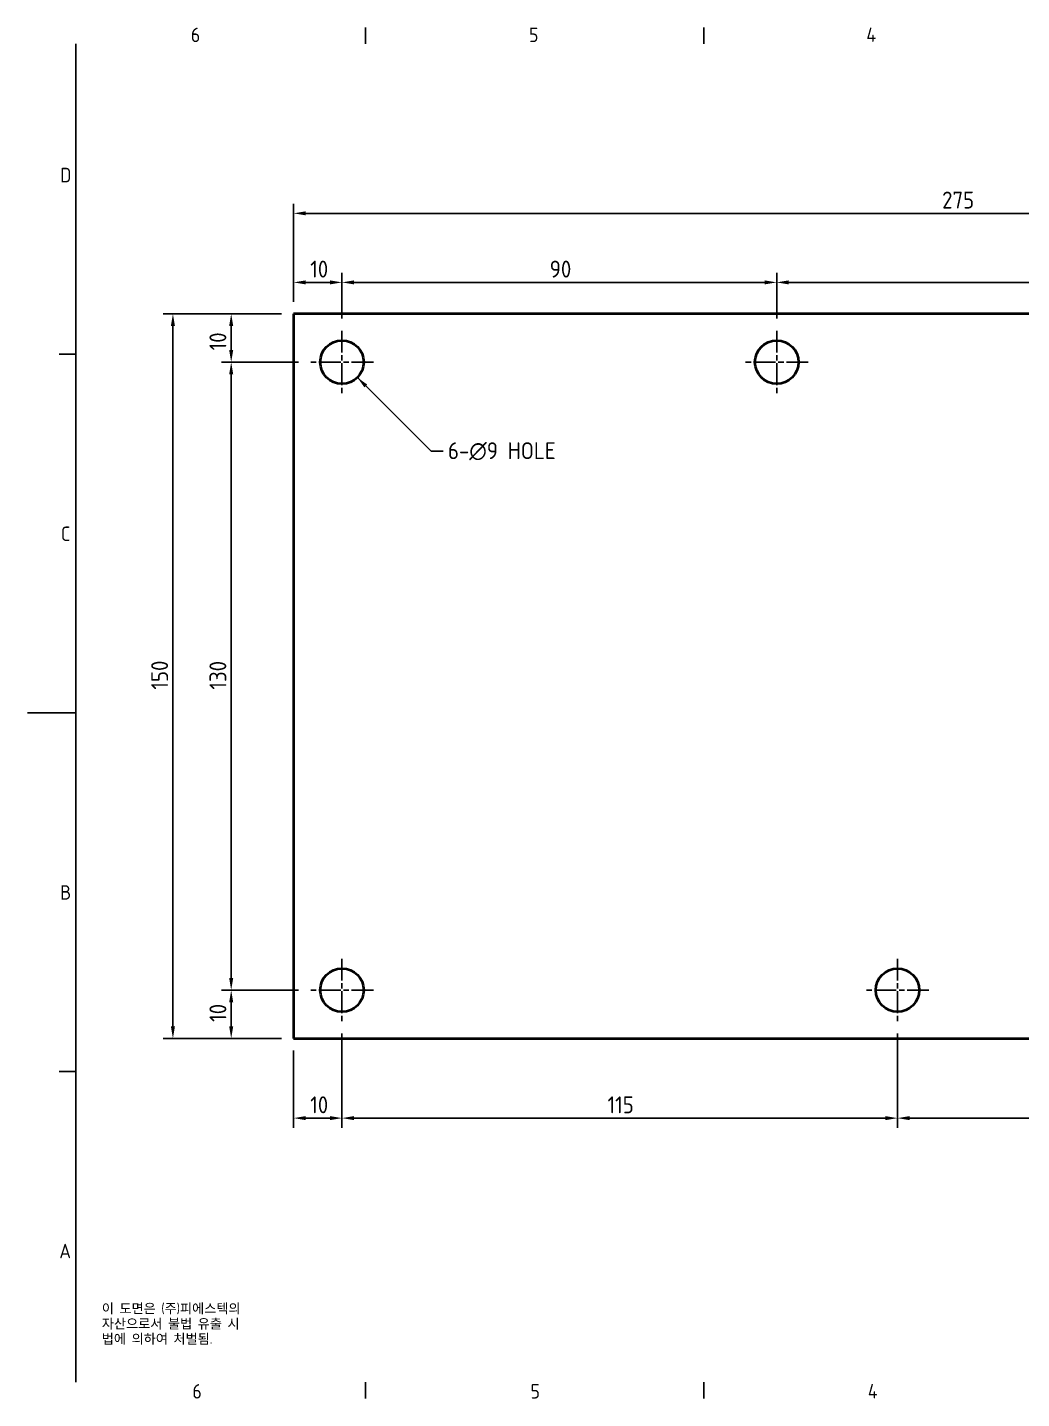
# Model space of a CAD drawing. Header units: millimetres. Extents: x 0 to 420, y 0 to 297.
# Drawn here: x 0 to 205.8, y 6.6 to 290.4 of the extents above; entities that cross this region are included whole.
import ezdxf

# ---------------------------------------------------------------- set-up
doc = ezdxf.new("R2010")
doc.units = ezdxf.units.MM
doc.linetypes.add('CHAIN', pattern=[0.35429999999999995, 0.2362, -0.0295, 0.0591, -0.0295])
doc.layers.get('0').update_dxf_attribs({"color": 3, "lineweight": 25})
for name, color, linetype, lineweight in [('가시적인 것(ISO)', 3, 'Continuous', 40), ('경계(ISO)', 7, 'Continuous', 25), ('기호(ISO)', 5, 'Continuous', 25), ('중심 표식(ISO)', 1, 'Continuous', 25), ('치수(ISO)', 2, 'Continuous', 25)]:
    doc.layers.add(name, color=color, linetype=linetype, lineweight=lineweight)
doc.styles.add('문자 텍스트_PSTEK_POSCO', font='isocp.shx')
doc.styles.add('치수 텍스트_PSTEK_POSCO', font='isocp.shx')
doc.dimstyles.new('치수_PSTEK_POSCO', dxfattribs={"dimtxt": 3.5, "dimasz": 2.5, "dimexe": 2, "dimexo": 2.5, "dimgap": 1, "dimtad": 1, "dimrnd": 1e-08, "dimdsep": 46, "dimtxsty": '치수 텍스트_PSTEK_POSCO', "dimcen": 0.09, "dimdle": 10, "dimclrd": 7, "dimclre": 7, "dimclrt": 2, "dimadec": 1, "dimazin": 2, "dimtfac": 1, "dimtmove": 0, "dimatfit": 3, "dimfxl": 0, "dimtolj": 1, "dimlwd": -1, "dimlwe": -1, "dimarcsym": 0})
doc.dimstyles.new('치수_PSTEK_POSCO$7', dxfattribs={"dimtxt": 3.5, "dimasz": 2.5, "dimexe": 2, "dimexo": 2.5, "dimgap": 1, "dimtad": 1, "dimrnd": 1e-08, "dimdsep": 46, "dimtxsty": '치수 텍스트_PSTEK_POSCO', "dimcen": 0.09, "dimdle": 10, "dimclrd": 7, "dimclre": 7, "dimclrt": 2, "dimadec": 1, "dimazin": 2, "dimtfac": 1, "dimtmove": 0, "dimatfit": 3, "dimfxl": 0, "dimtolj": 1, "dimlwd": -1, "dimlwe": -1, "dimarcsym": 0})

# ---------------------------------------------------------------- blocks, each defined once
blk = doc.blocks.new('경계 Default Border')
at = {"layer": '경계(ISO)'}
for p, q in [((70, 287.0000076293945), (70, 290.4000091552734)), ((140, 287.0000076293945), (140, 290.4000091552734)), ((10, 222.7499961853027), (6.599999666213989, 222.7499961853027)), ((10, 74.25000190734863), (6.599999666213989, 74.25000190734863)), ((70, 10), (70, 6.599999666213989)), ((140, 10), (140, 6.599999666213989))]:
    blk.add_line(p, q, dxfattribs=at)
at = {"layer": '경계(ISO)', "flags": 128}
for points in [[(10, 10), (10, 287.0000076293945)], [(0, 148.5000038146973), (10, 148.5000038146973)]]:
    blk.add_lwpolyline(points, dxfattribs=at)
at = {"layer": '경계(ISO)', "color": 2, "char_height": 3.00000011920929, "attachment_point": 7, "style": '문자 텍스트_PSTEK_POSCO'}
for s, insert in [('6', (33.83253864943981, 287.3713945155963)), ('5', (103.8325386494398, 287.3713945155963)), ('4', (173.6662693321705, 287.4)), ('D', (6.766269272565841, 258.3463944559917)), ('C', (6.932538589835167, 184.0963944559917)), ('B', (6.766269272565841, 109.8463944559917)), ('A', (6.59999988079071, 35.61784856929444)), ('6', (34.14453946055966, 6.57139439638704)), ('5', (104.1445394605597, 6.57139439638704)), ('4', (173.9734701308116, 6.59999988079071))]:
    blk.add_mtext(s, dxfattribs=dict(at, insert=insert))
blk = doc.blocks.new('*D23')
at = {"layer": 'Defpoints', "color": 0}
for p in [(55.11502819918402, 231.1280988262648), (30.11876116298571, 81.1280988262648), (55.11502819918402, 81.12809882626479)]:
    blk.add_point(p, dxfattribs=at)
at = {"layer": '치수(ISO)', "color": 7}
for p, q in [((52.61502819918402, 231.1280988262648), (28.11876116298574, 231.1280988262648)), ((30.11876116298574, 228.6280988262648), (30.11876116298571, 83.6280988262648)), ((52.61502819918402, 81.12809882626479), (28.11876116298571, 81.1280988262648))]:
    blk.add_line(p, q, dxfattribs=at)
for points in [[(29.70209449631907, 228.6280988262648), (30.53542782965241, 228.6280988262648), (30.11876116298574, 231.1280988262648)], [(29.70209449631904, 83.6280988262648), (30.53542782965237, 83.6280988262648), (30.11876116298571, 81.1280988262648)]]:
    blk.add_solid(points, dxfattribs=at)
at = {"layer": '치수(ISO)', "color": 2, "insert": (27.3687611629857, 153.3267208735089), "char_height": 3.5, "attachment_point": 4, "rotation": 90, "style": '치수 텍스트_PSTEK_POSCO'}
blk.add_mtext('\\A1;150', dxfattribs=at)
blk = doc.blocks.new('*D24')
at = {"layer": 'Defpoints', "color": 0}
for p in [(55.11502819918402, 251.9228282723807), (55.11502819918402, 231.1280988262648), (330.1150281991841, 231.1280988262648)]:
    blk.add_point(p, dxfattribs=at)
at = {"layer": '치수(ISO)', "color": 7}
for p, q in [((55.11502819918402, 233.6280988262648), (55.11502819918402, 253.9228282723807)), ((330.1150281991841, 233.6280988262648), (330.1150281991841, 253.9228282723807)), ((327.6150281991841, 251.9228282723807), (57.61502819918402, 251.9228282723807))]:
    blk.add_line(p, q, dxfattribs=at)
for points in [[(57.61502819918402, 252.3394949390474), (57.61502819918402, 251.5061616057141), (55.11502819918402, 251.9228282723807)], [(327.6150281991841, 252.3394949390474), (327.6150281991841, 251.5061616057141), (330.1150281991841, 251.9228282723807)]]:
    blk.add_solid(points, dxfattribs=at)
at = {"layer": '치수(ISO)', "color": 2, "insert": (189.3481018493908, 254.6731727605697), "char_height": 3.5, "attachment_point": 4, "style": '치수 텍스트_PSTEK_POSCO'}
blk.add_mtext('\\A1;275', dxfattribs=at)
blk = doc.blocks.new('*D25')
at = {"layer": 'Defpoints', "color": 0}
for p in [(58.6150281991841, 221.1280988262934), (42.18180282069483, 91.12809882626479), (58.61502819918412, 91.12809882626479)]:
    blk.add_point(p, dxfattribs=at)
at = {"layer": '치수(ISO)', "color": 7}
for p, q in [((56.1150281991841, 221.1280988262934), (40.18180282069486, 221.1280988262934)), ((42.18180282069486, 218.6280988262934), (42.18180282069483, 93.62809882626479)), ((56.11502819918412, 91.12809882626479), (40.18180282069483, 91.12809882626479))]:
    blk.add_line(p, q, dxfattribs=at)
for points in [[(41.76513615402819, 218.6280988262934), (42.59846948736152, 218.6280988262934), (42.18180282069486, 221.1280988262934)], [(41.76513615402816, 93.62809882626479), (42.59846948736149, 93.62809882626479), (42.18180282069483, 91.12809882626479)]]:
    blk.add_solid(points, dxfattribs=at)
at = {"layer": '치수(ISO)', "color": 2, "insert": (39.43180282069481, 153.3267208735232), "char_height": 3.5, "attachment_point": 4, "rotation": 90, "style": '치수 텍스트_PSTEK_POSCO'}
blk.add_mtext('\\A1;130', dxfattribs=at)
blk = doc.blocks.new('*D26')
at = {"layer": 'Defpoints', "color": 0}
for p in [(65.11502819918412, 84.62809882626479), (180.1150281991906, 84.62809882626479), (180.1150281991906, 64.62809882626472)]:
    blk.add_point(p, dxfattribs=at)
at = {"layer": '치수(ISO)', "color": 7}
for p, q in [((65.11502819918412, 82.12809882626479), (65.11502819918412, 62.62809882626472)), ((180.1150281991906, 82.12809882626479), (180.1150281991906, 62.62809882626472)), ((67.61502819918412, 64.62809882626472), (177.6150281991906, 64.62809882626472))]:
    blk.add_line(p, q, dxfattribs=at)
for points in [[(67.61502819918412, 65.04476549293139), (67.61502819918412, 64.21143215959805), (65.11502819918412, 64.62809882626472)], [(177.6150281991906, 65.04476549293139), (177.6150281991906, 64.21143215959805), (180.1150281991906, 64.62809882626472)]]:
    blk.add_solid(points, dxfattribs=at)
at = {"layer": '치수(ISO)', "color": 2, "insert": (120.0925408257721, 67.37809882626472), "char_height": 3.5, "attachment_point": 4, "style": '치수 텍스트_PSTEK_POSCO'}
blk.add_mtext('\\A1;115', dxfattribs=at)
blk = doc.blocks.new('*D27')
at = {"layer": 'Defpoints', "color": 0}
for p in [(180.1150281991906, 84.62809882626479), (320.1150281991966, 84.62809882626479), (320.1150281991966, 64.62809882626479)]:
    blk.add_point(p, dxfattribs=at)
at = {"layer": '치수(ISO)', "color": 7}
for p, q in [((180.1150281991906, 82.12809882626479), (180.1150281991906, 62.62809882626479)), ((320.1150281991966, 82.12809882626479), (320.1150281991966, 62.62809882626479)), ((182.6150281991906, 64.62809882626479), (317.6150281991966, 64.62809882626479))]:
    blk.add_line(p, q, dxfattribs=at)
for points in [[(182.6150281991906, 65.04476549293146), (182.6150281991906, 64.21143215959812), (180.1150281991906, 64.62809882626479)], [(317.6150281991966, 65.04476549293146), (317.6150281991966, 64.21143215959812), (320.1150281991966, 64.62809882626479)]]:
    blk.add_solid(points, dxfattribs=at)
at = {"layer": '치수(ISO)', "color": 2, "insert": (247.1386502464377, 67.37809882626479), "char_height": 3.5, "attachment_point": 4, "style": '치수 텍스트_PSTEK_POSCO'}
blk.add_mtext('\\A1;140', dxfattribs=at)
blk = doc.blocks.new('*D28')
at = {"layer": 'Defpoints', "color": 0}
for p in [(65.11502819918412, 84.62809882626479), (55.11502819918402, 81.12809882626479), (55.11502819918402, 64.62809882626472)]:
    blk.add_point(p, dxfattribs=at)
at = {"layer": '치수(ISO)', "color": 7}
for p, q in [((65.11502819918412, 82.12809882626479), (65.11502819918412, 62.62809882626472)), ((55.11502819918402, 78.62809882626479), (55.11502819918402, 62.62809882626472)), ((62.61502819918412, 64.62809882626472), (57.61502819918402, 64.62809882626472))]:
    blk.add_line(p, q, dxfattribs=at)
for points in [[(57.61502819918402, 65.04476549293139), (57.61502819918402, 64.21143215959805), (55.11502819918402, 64.62809882626472)], [(62.61502819918412, 65.04476549293139), (62.61502819918412, 64.21143215959805), (65.11502819918412, 64.62809882626472)]]:
    blk.add_solid(points, dxfattribs=at)
at = {"layer": '치수(ISO)', "color": 2, "insert": (58.53865024642816, 67.37809882626472), "char_height": 3.5, "attachment_point": 4, "style": '치수 텍스트_PSTEK_POSCO'}
blk.add_mtext('\\A1;10', dxfattribs=at)
blk = doc.blocks.new('*D33')
at = {"layer": 'Defpoints', "color": 0}
for p in [(155.1150281991908, 237.6280988262934), (65.11502819918411, 227.6280988262934), (155.1150281991908, 227.6280988262934)]:
    blk.add_point(p, dxfattribs=at)
at = {"layer": '치수(ISO)', "color": 7}
for p, q in [((65.11502819918411, 230.1280988262934), (65.11502819918411, 239.6280988262934)), ((155.1150281991908, 230.1280988262934), (155.1150281991908, 239.6280988262934)), ((67.61502819918411, 237.6280988262934), (152.6150281991908, 237.6280988262934))]:
    blk.add_line(p, q, dxfattribs=at)
for points in [[(67.61502819918411, 238.04476549296), (67.61502819918411, 237.2114321596267), (65.11502819918411, 237.6280988262934)], [(152.6150281991908, 238.04476549296), (152.6150281991908, 237.2114321596267), (155.1150281991908, 237.6280988262934)]]:
    blk.add_solid(points, dxfattribs=at)
at = {"layer": '치수(ISO)', "color": 2, "insert": (108.1161628730163, 240.3780988262934), "char_height": 3.5, "attachment_point": 4, "style": '치수 텍스트_PSTEK_POSCO'}
blk.add_mtext('\\A1;90', dxfattribs=at)
blk = doc.blocks.new('*D34')
at = {"layer": 'Defpoints', "color": 0}
for p in [(55.11502819918402, 237.6280988262934), (55.11502819918402, 231.1280988262648), (65.11502819918411, 227.6280988262934)]:
    blk.add_point(p, dxfattribs=at)
at = {"layer": '치수(ISO)', "color": 7}
for p, q in [((55.11502819918402, 233.6280988262648), (55.11502819918402, 239.6280988262934)), ((65.11502819918411, 230.1280988262934), (65.11502819918411, 239.6280988262934)), ((62.61502819918411, 237.6280988262934), (57.61502819918402, 237.6280988262934))]:
    blk.add_line(p, q, dxfattribs=at)
for points in [[(57.61502819918402, 238.04476549296), (57.61502819918402, 237.2114321596267), (55.11502819918402, 237.6280988262934)], [(62.61502819918411, 238.04476549296), (62.61502819918411, 237.2114321596267), (65.11502819918411, 237.6280988262934)]]:
    blk.add_solid(points, dxfattribs=at)
at = {"layer": '치수(ISO)', "color": 2, "insert": (58.5386502464282, 240.3780988262934), "char_height": 3.5, "attachment_point": 4, "style": '치수 텍스트_PSTEK_POSCO'}
blk.add_mtext('\\A1;10', dxfattribs=at)
blk = doc.blocks.new('*D35')
at = {"layer": 'Defpoints', "color": 0}
for p in [(42.18180282069485, 231.1280988262648), (55.11502819918402, 231.1280988262648), (58.6150281991841, 221.1280988262934)]:
    blk.add_point(p, dxfattribs=at)
at = {"layer": '치수(ISO)', "color": 7}
for p, q in [((52.61502819918402, 231.1280988262648), (40.18180282069485, 231.1280988262648)), ((42.18180282069485, 223.6280988262934), (42.18180282069485, 228.6280988262648)), ((56.1150281991841, 221.1280988262934), (40.18180282069485, 221.1280988262934))]:
    blk.add_line(p, q, dxfattribs=at)
for points in [[(41.76513615402818, 228.6280988262648), (42.59846948736151, 228.6280988262648), (42.18180282069485, 231.1280988262648)], [(41.76513615402818, 223.6280988262934), (42.59846948736151, 223.6280988262934), (42.18180282069485, 221.1280988262934)]]:
    blk.add_solid(points, dxfattribs=at)
at = {"layer": '치수(ISO)', "color": 2, "insert": (39.43180282069481, 223.5517208735375), "char_height": 3.5, "attachment_point": 4, "rotation": 90, "style": '치수 텍스트_PSTEK_POSCO'}
blk.add_mtext('\\A1;10', dxfattribs=at)
blk = doc.blocks.new('*D36')
at = {"layer": 'Defpoints', "color": 0}
for p in [(58.61502819918412, 91.12809882626479), (42.18180282069483, 81.12809882626479), (55.11502819918402, 81.12809882626479)]:
    blk.add_point(p, dxfattribs=at)
at = {"layer": '치수(ISO)', "color": 7}
for p, q in [((56.11502819918412, 91.12809882626479), (40.18180282069483, 91.12809882626479)), ((42.18180282069483, 88.62809882626479), (42.18180282069483, 83.62809882626479)), ((52.61502819918402, 81.12809882626479), (40.18180282069483, 81.12809882626479))]:
    blk.add_line(p, q, dxfattribs=at)
for points in [[(41.76513615402816, 88.62809882626479), (42.59846948736149, 88.62809882626479), (42.18180282069483, 91.12809882626479)], [(41.76513615402816, 83.62809882626479), (42.59846948736149, 83.62809882626479), (42.18180282069483, 81.12809882626479)]]:
    blk.add_solid(points, dxfattribs=at)
at = {"layer": '치수(ISO)', "color": 2, "insert": (39.43180282069481, 84.55172087350888), "char_height": 3.5, "attachment_point": 4, "rotation": 90, "style": '치수 텍스트_PSTEK_POSCO'}
blk.add_mtext('\\A1;10', dxfattribs=at)
blk = doc.blocks.new('*D37')
at = {"layer": 'Defpoints', "color": 0}
for p in [(330.1150281991841, 237.6280988262934), (330.1150281991841, 231.1280988262648), (155.1150281991908, 227.6280988262934)]:
    blk.add_point(p, dxfattribs=at)
at = {"layer": '치수(ISO)', "color": 7}
for p, q in [((155.1150281991908, 230.1280988262934), (155.1150281991908, 239.6280988262934)), ((330.1150281991841, 233.6280988262648), (330.1150281991841, 239.6280988262934)), ((157.6150281991908, 237.6280988262934), (327.6150281991841, 237.6280988262934))]:
    blk.add_line(p, q, dxfattribs=at)
for points in [[(157.6150281991908, 238.0447654929601), (157.6150281991908, 237.2114321596268), (155.1150281991908, 237.6280988262934)], [(327.6150281991841, 238.0447654929601), (327.6150281991841, 237.2114321596268), (330.1150281991841, 237.6280988262934)]]:
    blk.add_solid(points, dxfattribs=at)
at = {"layer": '치수(ISO)', "color": 2, "insert": (239.7425408257722, 240.3780988262934), "char_height": 3.5, "attachment_point": 4, "style": '치수 텍스트_PSTEK_POSCO'}
blk.add_mtext('\\A1;175', dxfattribs=at)

msp = doc.modelspace()

# ---------------------------------------------------------------- linework, layer by layer
at = {"layer": '가시적인 것(ISO)'}
for p, q in [((55.11502819918402, 231.1280988262648), (55.11502819918402, 81.12809882626479)), ((330.1150281991841, 231.1280988262648), (55.11502819918402, 231.1280988262648)), ((55.11502819918402, 81.12809882626479), (330.1150281991841, 81.12809882626479))]:
    msp.add_line(p, q, dxfattribs=at)
for centre in [(65.11502819918411, 221.1280988262934), (155.1150281991908, 221.1280988262934), (65.11502819918412, 91.12809882626479), (180.1150281991906, 91.12809882626479)]:
    msp.add_circle(centre, 4.500000000000001, dxfattribs=at)
at = {"layer": '중심 표식(ISO)', "linetype": 'CHAIN', "ltscale": 19.05165100097656}
for p, q in [((65.11502819918411, 227.6280988262934), (65.11502819918411, 214.6280988262934)), ((155.1150281991908, 227.6280988262934), (155.1150281991908, 214.6280988262934)), ((71.61502819918411, 221.1280988262934), (58.6150281991841, 221.1280988262934)), ((161.6150281991908, 221.1280988262934), (148.6150281991908, 221.1280988262934)), ((65.11502819918412, 97.62809882626479), (65.11502819918412, 84.62809882626479)), ((180.1150281991906, 97.62809882626479), (180.1150281991906, 84.62809882626479)), ((71.61502819918412, 91.12809882626479), (58.61502819918412, 91.12809882626479)), ((186.6150281991906, 91.12809882626479), (173.6150281991906, 91.12809882626479))]:
    msp.add_line(p, q, dxfattribs=at)

# ---------------------------------------------------------------- block references
msp.add_blockref('경계 Default Border', (0, 0))

# ---------------------------------------------------------------- texts
at = {"layer": '기호(ISO)', "color": 2, "insert": (87.05395147063, 202.6717205258621), "char_height": 3.499999940395355, "width": 25.57600119113923, "attachment_point": 4, "line_spacing_factor": 0.612500011920929, "style": '치수 텍스트_PSTEK_POSCO'}
msp.add_mtext('{6-\\fAIGDT|b0|i0;\\H3.5000;n\\fisocp|b0|i0;\\H3.5000;9 HOLE}', dxfattribs=at)
at = {"layer": '기호(ISO)', "color": 7, "insert": (15.39462540488438, 26.22827243992431), "char_height": 2.000000029802322, "width": 51.24013826054251, "attachment_point": 1, "line_spacing_factor": 0.9442214369773865, "style": '문자 텍스트_PSTEK_POSCO'}
msp.add_mtext('{이 도면은 (주)피에스텍의\\P자산으로서 불법 유출 시 \\P법에 의하여 처벌됨.}', dxfattribs=at)

# ---------------------------------------------------------------- dimensions: what is measured, and where the dimension line sits
at = {"layer": '치수(ISO)', "color": 7}
for base, p1, p2, angle, picture, middle in [((55.11502819918402, 251.9228282723807), (330.1150281991841, 231.1280988262648), (55.11502819918402, 231.1280988262648), 180, '*D24', (192.6150281991841, 251.9228282723807)), ((55.11502819918402, 237.6280988262934), (65.11502819918411, 227.6280988262934), (55.11502819918402, 231.1280988262648), 180, '*D34', (60.11502819918411, 237.6280988262934)), ((155.1150281991908, 237.6280988262934), (65.11502819918411, 227.6280988262934), (155.1150281991908, 227.6280988262934), 180, '*D33', (110.1150281991874, 237.6280988262934)), ((330.1150281991841, 237.6280988262934), (155.1150281991908, 227.6280988262934), (330.1150281991841, 231.1280988262648), 180, '*D37', (242.6150281991875, 237.6280988262934)), ((30.11876116298571, 81.1280988262648), (55.11502819918402, 231.1280988262648), (55.11502819918402, 81.12809882626479), 90, '*D23', (30.1187611629857, 156.1280988262648)), ((42.18180282069485, 231.1280988262648), (58.6150281991841, 221.1280988262934), (55.11502819918402, 231.1280988262648), 90, '*D35', (42.18180282069481, 225.1280988262934)), ((42.18180282069483, 91.12809882626479), (58.6150281991841, 221.1280988262934), (58.61502819918412, 91.12809882626479), 90, '*D25', (42.18180282069481, 156.1280988262791)), ((42.18180282069483, 81.12809882626479), (58.61502819918412, 91.12809882626479), (55.11502819918402, 81.12809882626479), 90, '*D36', (42.18180282069481, 86.12809882626479)), ((55.11502819918402, 64.62809882626472), (65.11502819918412, 84.62809882626479), (55.11502819918402, 81.12809882626479), 180, '*D28', (60.11502819918407, 64.62809882626472)), ((180.1150281991906, 64.62809882626472), (65.11502819918412, 84.62809882626479), (180.1150281991906, 84.62809882626479), 180, '*D26', (122.6150281991874, 64.62809882626472)), ((320.1150281991966, 64.62809882626479), (180.1150281991906, 84.62809882626479), (320.1150281991966, 84.62809882626479), 180, '*D27', (250.1150281991937, 64.62809882626479))]:
    dim = msp.add_linear_dim(base=base, p1=p1, p2=p2, angle=angle, dimstyle='치수_PSTEK_POSCO', override={"dimdec": 2, "dimtp": 0, "dimtm": -0, "dimtdec": 2, "dimtofl": 0, "dimatfit": 1}, dxfattribs=at)
    dim.commit()
    dim.dimension.update_dxf_attribs({"geometry": picture, "text_midpoint": middle, "dimtype": 160})

# ---------------------------------------------------------------- leaders
at = {"layer": '기호(ISO)', "color": 7, "annotation_type": 0, "has_hookline": 1, "hookline_direction": 0, "text_width": 23.97925935727113}
msp.add_leader([(68.29700871452405, 217.9461183109544), (83.55395147063, 202.6717205258621), (86.05395147063, 202.6717205258621)], dimstyle='치수_PSTEK_POSCO$7', override={"dimtad": 0}, dxfattribs=at)

doc.saveas('drawing.dxf')
